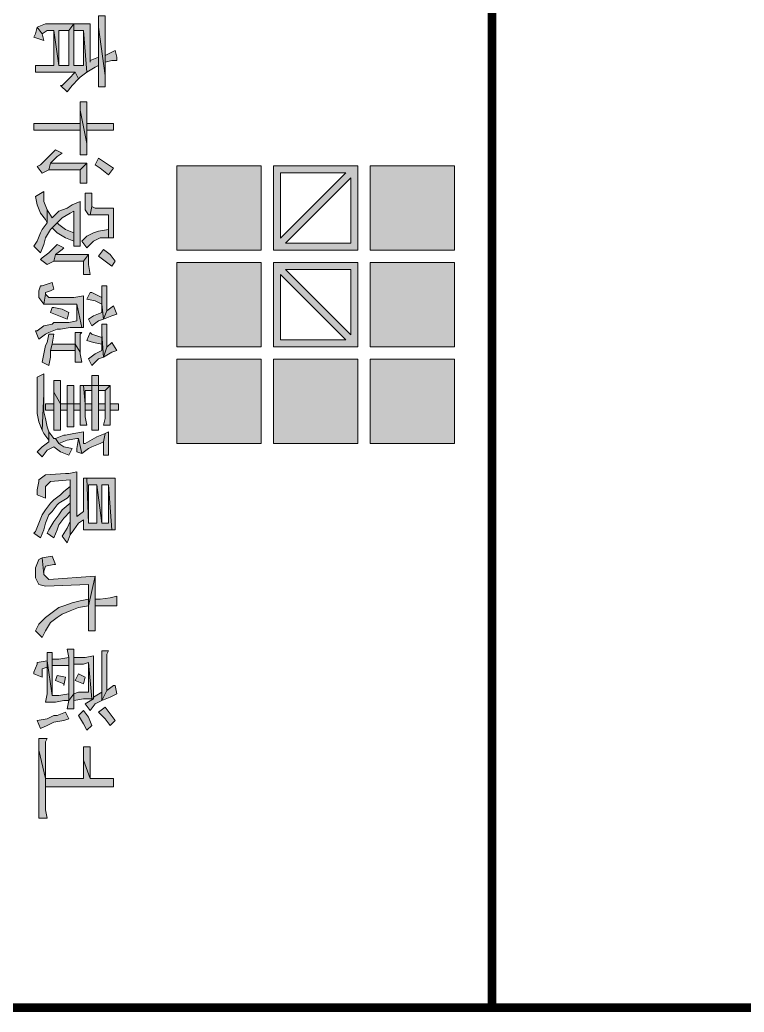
# Model space of a CAD drawing. Extents: x 1332633 to 1595679, y 264824 to 640777.
# Drawn here: x 1521697 to 1523759, y 324908 to 327731 of the extents above; entities that cross this region are included whole.
import ezdxf
from ezdxf.enums import TextEntityAlignment as Align

# ---------------------------------------------------------------- set-up
doc = ezdxf.new("R2010")
doc.units = 0
doc.header["$LTSCALE"] = 1000
doc.header["$MEASUREMENT"] = 0
doc.layers.get('0').update_dxf_attribs({"linetype": 'CONTINUOUS'})
doc.layers.add('_公共_图框', color=4, linetype='CONTINUOUS', lineweight=5)
doc.layers.add('A-Wall(建筑墙)', color=255, linetype='CONTINUOUS')
doc.styles.add('图框文字', font='SIMKAI.TTF')

# ---------------------------------------------------------------- blocks, each defined once
blk = doc.blocks.new('qqwqw')
at = {"lineweight": 0}
h = blk.add_hatch(color=4, dxfattribs=at)
h.paths.add_polyline_path([(-1093.1, 11067.7), (-1093.1, 11048.8), (-1083.7, 11048.8), (-1060.1, 11048.8), (-932.8, 11048.8), (-913.9, 11067.7), (-1060.1, 11067.7), (-1069.5, 11067.7)])
h.paths.add_polyline_path([(-913.9, 11067.7), (-932.8, 11048.8), (-932.8, 10888.4), (-937.5, 10874.3), (-942.2, 10874.3), (-965.8, 10869.6), (-961.1, 10846), (-946.9, 10850.7), (-928, 10855.4), (-913.9, 10874.3), (-913.9, 11025.2), (-913.9, 11039.4)])
h.paths.add_polyline_path([(-1107.3, 11015.8), (-1107.3, 10996.9), (-1097.8, 10996.9), (-1069.5, 10996.9), (-984.6, 10996.9), (-1069.5, 11015.8), (-1079, 11015.8)])
h.paths.add_polyline_path([(-956.3, 11015.8), (-961.1, 11015.8), (-989.4, 11015.8), (-1069.5, 11015.8), (-984.6, 10996.9), (-979.9, 10996.9), (-956.3, 10996.9)])
h.paths.add_polyline_path([(-970.5, 10968.6), (-1083.7, 10968.6), (-1083.7, 10963.9), (-989.4, 10954.5), (-989.4, 10916.7), (-1064.8, 10916.7), (-1083.7, 10902.6), (-989.4, 10897.9), (-989.4, 10883.7), (-970.5, 10883.7), (-970.5, 10893.1), (-970.5, 10916.7), (-970.5, 10940.3), (-970.5, 10945)])
h.paths.add_polyline_path([(-1083.7, 10963.9), (-1083.7, 10940.3), (-1083.7, 10902.6), (-1064.8, 10916.7), (-1064.8, 10954.5), (-989.4, 10954.5)], flags=17)
h.paths.add_polyline_path([(-1083.7, 10902.6), (-1083.7, 10897.9), (-1083.7, 10869.6), (-1064.8, 10869.6), (-1064.8, 10897.9), (-989.4, 10897.9)])
h.paths.add_polyline_path([(-1225.2, 11072.4), (-1244.1, 11067.7), (-1239.3, 11053.5), (-1234.6, 11029.9), (-1220.5, 11006.3), (-1206.3, 10987.5), (-1187.5, 10968.6), (-1168.6, 10949.7), (-1163.9, 10954.5), (-1145, 10968.6), (-1145, 10973.3), (-1163.9, 10982.8), (-1187.5, 11001.6), (-1187.5, 11006.3), (-1201.6, 11025.2), (-1215.8, 11044.1)])
h.paths.add_polyline_path([(-1305.4, 11067.7), (-1310.1, 11053.5), (-1324.2, 11029.9), (-1338.4, 11006.3), (-1347.8, 10996.9), (-1362, 10978), (-1380.8, 10963.9), (-1357.3, 10945), (-1352.5, 10954.5), (-1333.7, 10973.3), (-1319.5, 10996.9), (-1305.4, 11015.8), (-1291.2, 11039.4), (-1281.8, 11058.2)])
h.paths.add_polyline_path([(-1277.1, 10992.2), (-1281.8, 10982.8), (-1291.2, 10959.2), (-1300.7, 10935.6), (-1314.8, 10916.7), (-1329, 10897.9), (-1347.8, 10888.4), (-1310.1, 10888.4), (-1300.7, 10902.6), (-1281.8, 10930.9), (-1277.1, 10940.3), (-1262.9, 10959.2), (-1248.8, 10978), (-1253.5, 10978)])
h.paths.add_polyline_path([(-1220.5, 10935.6), (-1239.3, 10926.2), (-1229.9, 10916.7), (-1220.5, 10897.9), (-1234.6, 10893.1), (-1258.2, 10893.1), (-1286.5, 10888.4), (-1310.1, 10888.4), (-1347.8, 10888.4), (-1343.1, 10883.7), (-1211, 10883.7), (-1211, 10879), (-1201.6, 10855.4), (-1178, 10869.6), (-1182.7, 10879), (-1196.9, 10902.6), (-1206.3, 10916.7)])
h.paths.add_polyline_path([(-1343.1, 10883.7), (-1333.7, 10860.1), (-1324.2, 10864.8), (-1295.9, 10874.3), (-1291.2, 10874.3), (-1267.6, 10874.3), (-1244.1, 10879), (-1211, 10883.7)], flags=17)
h.paths.add_polyline_path([(-1428, 11067.7), (-1446.9, 11053.5), (-1446.9, 11029.9), (-1512.9, 11029.9), (-1531.8, 11025.2), (-1531.8, 10888.4), (-1541.2, 10869.6), (-1527.1, 10855.4), (-1503.5, 10869.6), (-1479.9, 10883.7), (-1512.9, 10883.7), (-1512.9, 10973.3), (-1489.3, 10973.3), (-1475.2, 10973.3), (-1428, 10973.3), (-1512.9, 10987.5), (-1512.9, 11015.8), (-1446.9, 11015.8), (-1428, 11020.5), (-1428, 11044.1)])
h.paths.add_polyline_path([(-1428, 11067.7), (-1531.8, 11067.7), (-1531.8, 11048.8), (-1531.8, 11025.2), (-1512.9, 11029.9), (-1512.9, 11053.5), (-1446.9, 11053.5)], flags=16)
h.paths.add_polyline_path([(-1550.6, 11067.7), (-1574.2, 11053.5), (-1578.9, 11044.1), (-1583.7, 11020.5), (-1593.1, 10987.5), (-1578.9, 10968.6), (-1569.5, 10949.7), (-1574.2, 10926.2), (-1597.8, 10921.4), (-1588.4, 10897.9), (-1578.9, 10902.6), (-1560.1, 10916.7), (-1555.4, 10921.4), (-1550.6, 10949.7), (-1560.1, 10968.6), (-1574.2, 10992.2), (-1569.5, 11011.1), (-1560.1, 11034.6)], flags=16)
h.paths.add_polyline_path([(-1550.6, 11067.7), (-1621.4, 11067.7), (-1621.4, 11048.8), (-1621.4, 11025.2), (-1621.4, 10912), (-1621.4, 10907.3), (-1621.4, 10883.7), (-1621.4, 10855.4), (-1602.5, 10855.4), (-1602.5, 11053.5), (-1574.2, 11053.5)])
h.paths.add_polyline_path([(-1428, 11020.5), (-1446.9, 11015.8), (-1446.9, 10987.5), (-1512.9, 10987.5), (-1428, 10973.3), (-1428, 10992.2)], flags=17)
h.paths.add_polyline_path([(-1475.2, 10973.3), (-1489.3, 10973.3), (-1484.6, 10945), (-1479.9, 10921.4), (-1465.7, 10930.9), (-1470.5, 10949.7)], flags=17)
h.paths.add_polyline_path([(-1432.7, 10963.9), (-1442.2, 10949.7), (-1465.7, 10930.9), (-1479.9, 10921.4), (-1470.5, 10907.3), (-1456.3, 10888.4), (-1442.2, 10874.3), (-1418.6, 10860.1), (-1404.4, 10874.3), (-1418.6, 10883.7), (-1437.4, 10897.9), (-1442.2, 10902.6), (-1461, 10921.4), (-1437.4, 10935.6), (-1418.6, 10945)])
h.paths.add_polyline_path([(-1484.6, 10902.6), (-1494, 10897.9), (-1512.9, 10883.7), (-1479.9, 10883.7)], flags=16)
h.paths.add_polyline_path([(-1805.3, 11081.8), (-1805.3, 11067.7), (-1810.1, 11048.8), (-1791.2, 11048.8), (-1786.5, 11058.2), (-1777, 11077.1), (-1795.9, 11081.8)])
h.paths.add_polyline_path([(-1678, 11048.8), (-1687.4, 11048.8), (-1715.7, 11048.8), (-1791.2, 11048.8), (-1810.1, 11048.8), (-1847.8, 11048.8), (-1711, 11029.9), (-1706.3, 11029.9), (-1678, 11029.9)])
h.paths.add_polyline_path([(-1880.8, 11048.8), (-1880.8, 11029.9), (-1876.1, 11029.9), (-1852.5, 11029.9), (-1819.5, 11029.9), (-1795.9, 11029.9), (-1711, 11029.9), (-1847.8, 11048.8), (-1852.5, 11048.8)])
h.paths.add_polyline_path([(-1795.9, 11029.9), (-1819.5, 11029.9), (-1824.2, 11020.5), (-1838.4, 10996.9), (-1720.4, 10987.5), (-1720.4, 10959.2), (-1819.5, 10959.2), (-1701.6, 10959.2), (-1701.6, 10978), (-1701.6, 11006.3), (-1810.1, 11006.3), (-1805.3, 11006.3)])
h.paths.add_polyline_path([(-1838.4, 10996.9), (-1852.5, 10978), (-1857.2, 10973.3), (-1838.4, 10963.9), (-1838.4, 10893.1), (-1838.4, 10874.3), (-1838.4, 10850.7), (-1819.5, 10850.7), (-1819.5, 10902.6), (-1720.4, 10902.6), (-1819.5, 10916.7), (-1819.5, 10945), (-1720.4, 10945), (-1701.6, 10959.2), (-1819.5, 10959.2), (-1819.5, 10987.5), (-1720.4, 10987.5)])
h.paths.add_polyline_path([(-1857.2, 10973.3), (-1876.1, 10954.5), (-1895, 10940.3), (-1876.1, 10921.4), (-1876.1, 10926.2), (-1857.2, 10945), (-1838.4, 10963.9)])
h.paths.add_polyline_path([(-1701.6, 10959.2), (-1720.4, 10945), (-1720.4, 10916.7), (-1819.5, 10916.7), (-1720.4, 10902.6), (-1720.4, 10883.7), (-1729.9, 10869.6), (-1711, 10855.4), (-1701.6, 10879)], flags=17)
h.paths.add_polyline_path([(-1748.7, 10874.3), (-1739.3, 10846), (-1729.9, 10850.7), (-1711, 10855.4), (-1729.9, 10869.6)])
h.paths.add_polyline_path([(-1984.6, 11072.4), (-2003.4, 11072.4), (-2003.4, 11048.8), (-2003.4, 10996.9), (-1984.6, 10996.9), (-1984.6, 11048.8)])
h.paths.add_polyline_path([(-2111.9, 11072.4), (-2130.8, 11058.2), (-2111.9, 11034.6), (-2102.5, 11020.5), (-2083.6, 11029.9), (-2102.5, 11058.2)])
h.paths.add_polyline_path([(-1923.2, 10996.9), (-1946.8, 10996.9), (-1984.6, 10996.9), (-2003.4, 10996.9), (-2041.2, 10996.9), (-1946.8, 10978), (-1923.2, 10978)])
h.paths.add_polyline_path([(-2154.4, 10996.9), (-2154.4, 10978), (-2144.9, 10978), (-2116.6, 10978), (-2097.8, 10996.9), (-2135.5, 10996.9)])
h.paths.add_polyline_path([(-2074.2, 10996.9), (-2074.2, 10978), (-2064.7, 10978), (-2041.2, 10978), (-2003.4, 10978), (-1984.6, 10978), (-1946.8, 10978), (-2041.2, 10996.9), (-2045.9, 10996.9)])
h.paths.add_polyline_path([(-2097.8, 10996.9), (-2116.6, 10978), (-2116.6, 10893.1), (-2116.6, 10888.4), (-2097.8, 10893.1), (-2097.8, 10959.2), (-2097.8, 10968.6)])
h.paths.add_polyline_path([(-1984.6, 10978), (-2003.4, 10978), (-2003.4, 10879), (-2003.4, 10874.3), (-2003.4, 10846), (-1984.6, 10846), (-1984.6, 10855.4), (-1984.6, 10883.7)])
h.paths.add_polyline_path([(-2069.5, 10926.2), (-2078.9, 10912), (-2097.8, 10893.1), (-2116.6, 10888.4), (-2126.1, 10869.6), (-2107.2, 10855.4), (-2102.5, 10864.8), (-2083.6, 10883.7), (-2078.9, 10888.4), (-2060, 10907.3)])
h.paths.add_polyline_path([(-2376, 11077.1), (-2390.2, 11067.7), (-2376, 11048.8), (-2361.9, 11029.9), (-2343, 11044.1), (-2357.2, 11062.9)])
h.paths.add_polyline_path([(-2225.1, 11072.4), (-2310, 11072.4), (-2310, 11058.2), (-2244, 11058.2), (-2244, 11006.3), (-2220.4, 11011.1), (-2225.1, 11020.5), (-2225.1, 11048.8)])
h.paths.add_polyline_path([(-2310, 11058.2), (-2310, 11034.6), (-2319.4, 11015.8), (-2338.3, 10996.9), (-2319.4, 10982.8), (-2305.3, 10996.9), (-2295.9, 11015.8), (-2291.1, 11029.9), (-2286.4, 11058.2), (-2244, 11058.2)])
h.paths.add_polyline_path([(-2182.7, 11011.1), (-2206.2, 11011.1), (-2220.4, 11011.1), (-2244, 11006.3), (-2244, 11001.6), (-2229.8, 10992.2), (-2182.7, 10992.2)])
h.paths.add_polyline_path([(-2413.8, 11006.3), (-2413.8, 10987.5), (-2404.3, 10987.5), (-2376, 10987.5), (-2357.2, 11001.6), (-2385.5, 11001.6)])
h.paths.add_polyline_path([(-2357.2, 11001.6), (-2376, 10987.5), (-2376, 10902.6), (-2357.2, 10907.3), (-2357.2, 10963.9), (-2357.2, 10978)])
h.paths.add_polyline_path([(-2333.6, 10978), (-2333.6, 10959.2), (-2319.4, 10959.2), (-2234.5, 10959.2), (-2239.3, 10949.7), (-2253.4, 10926.2), (-2267.6, 10912), (-2281.7, 10897.9), (-2286.4, 10893.1), (-2310, 10879), (-2328.9, 10874.3), (-2352.5, 10864.8), (-2333.6, 10846), (-2319.4, 10855.4), (-2295.9, 10864.8), (-2286.4, 10869.6), (-2267.6, 10883.7), (-2229.8, 10883.7), (-2253.4, 10897.9), (-2234.5, 10916.7), (-2225.1, 10940.3), (-2215.7, 10954.5), (-2206.2, 10978), (-2295.9, 10978), (-2305.3, 10978)])
h.paths.add_polyline_path([(-2319.4, 10959.2), (-2310, 10935.6), (-2295.9, 10912), (-2281.7, 10897.9), (-2267.6, 10912), (-2272.3, 10916.7), (-2286.4, 10935.6), (-2295.9, 10959.2), (-2234.5, 10959.2)], flags=16)
h.paths.add_polyline_path([(-2338.3, 10930.9), (-2343, 10926.2), (-2357.2, 10907.3), (-2376, 10902.6), (-2385.5, 10883.7), (-2371.3, 10864.8), (-2366.6, 10869.6), (-2352.5, 10888.4), (-2347.7, 10893.1), (-2328.9, 10912)])
h.paths.add_polyline_path([(-2229.8, 10883.7), (-2267.6, 10883.7), (-2258.1, 10879), (-2239.3, 10864.8), (-2215.7, 10855.4), (-2192.1, 10850.7), (-2177.9, 10874.3), (-2182.7, 10874.3), (-2206.2, 10874.3)])
h.paths.add_polyline_path([(-2630.7, 11081.8), (-2635.5, 11067.7), (-2649.6, 11044.1), (-2621.3, 11053.5), (-2607.2, 11067.7)])
h.paths.add_polyline_path([(-2527, 11081.8), (-2531.7, 11067.7), (-2541.1, 11044.1), (-2517.5, 11053.5), (-2503.4, 11072.4)])
h.paths.add_polyline_path([(-2446.8, 11053.5), (-2456.2, 11053.5), (-2479.8, 11053.5), (-2517.5, 11053.5), (-2541.1, 11044.1), (-2498.7, 11039.4), (-2479.8, 11039.4), (-2470.4, 11039.4), (-2446.8, 11039.4)])
h.paths.add_polyline_path([(-2555.3, 11053.5), (-2560, 11053.5), (-2588.3, 11053.5), (-2621.3, 11053.5), (-2649.6, 11044.1), (-2583.6, 11039.4), (-2578.9, 11039.4), (-2555.3, 11039.4)])
h.paths.add_polyline_path([(-2541.1, 11044.1), (-2545.8, 11029.9), (-2560, 11011.1), (-2541.1, 11001.6), (-2531.7, 11015.8), (-2522.3, 11039.4), (-2498.7, 11039.4)])
h.paths.add_polyline_path([(-2649.6, 11044.1), (-2654.3, 11029.9), (-2673.2, 11011.1), (-2654.3, 11001.6), (-2640.2, 11020.5), (-2630.7, 11039.4), (-2611.9, 11039.4), (-2593, 11039.4), (-2583.6, 11039.4)])
h.paths.add_polyline_path([(-2593, 11039.4), (-2611.9, 11039.4), (-2607.2, 11015.8), (-2602.4, 10996.9), (-2578.9, 11006.3), (-2583.6, 11011.1)])
h.paths.add_polyline_path([(-2498.7, 11039.4), (-2489.2, 11020.5), (-2484.5, 10996.9), (-2465.7, 11006.3), (-2465.7, 11011.1), (-2479.8, 11039.4)])
h.paths.add_polyline_path([(-2475.1, 10987.5), (-2564.7, 10987.5), (-2564.7, 10982.8), (-2498.7, 10968.6), (-2498.7, 10879), (-2498.7, 10874.3), (-2470.4, 10879), (-2479.8, 10888.4), (-2479.8, 10954.5), (-2479.8, 10959.2)])
h.paths.add_polyline_path([(-2564.7, 10982.8), (-2564.7, 10954.5), (-2564.7, 10949.7), (-2569.4, 10921.4), (-2569.4, 10912), (-2578.9, 10888.4), (-2583.6, 10879), (-2597.7, 10860.1), (-2574.1, 10850.7), (-2574.1, 10855.4), (-2560, 10874.3), (-2555.3, 10897.9), (-2550.6, 10902.6), (-2550.6, 10930.9), (-2550.6, 10945), (-2545.8, 10968.6), (-2498.7, 10968.6)])
h.paths.add_polyline_path([(-2663.8, 10982.8), (-2663.8, 10963.9), (-2654.3, 10963.9), (-2630.7, 10963.9), (-2611.9, 10963.9), (-2635.5, 10978), (-2640.2, 10978)])
h.paths.add_polyline_path([(-2578.9, 10982.8), (-2583.6, 10978), (-2607.2, 10978), (-2635.5, 10978), (-2611.9, 10963.9), (-2607.2, 10963.9), (-2578.9, 10963.9)])
h.paths.add_polyline_path([(-2611.9, 10963.9), (-2630.7, 10963.9), (-2630.7, 10893.1), (-2611.9, 10897.9)])
h.paths.add_polyline_path([(-2522.3, 10945), (-2541.1, 10940.3), (-2531.7, 10916.7), (-2522.3, 10893.1), (-2508.1, 10897.9), (-2508.1, 10902.6), (-2512.8, 10926.2)], flags=16)
h.paths.add_polyline_path([(-2583.6, 10902.6), (-2611.9, 10897.9), (-2630.7, 10893.1), (-2649.6, 10893.1), (-2673.2, 10888.4), (-2663.8, 10869.6), (-2640.2, 10874.3), (-2616.6, 10879), (-2607.2, 10883.7), (-2583.6, 10888.4)])
h.paths.add_polyline_path([(-2456.2, 10902.6), (-2460.9, 10893.1), (-2465.7, 10879), (-2470.4, 10879), (-2498.7, 10874.3), (-2479.8, 10860.1), (-2460.9, 10860.1), (-2446.8, 10864.8), (-2446.8, 10869.6), (-2437.4, 10897.9)])
h.paths.add_polyline_path([(-2781.7, 11086.5), (-2800.5, 11086.5), (-2800.5, 11062.9), (-2781.7, 11062.9)])
h.paths.add_polyline_path([(-2843, 11062.9), (-2843, 11044.1), (-2824.1, 11048.8), (-2800.5, 11048.8), (-2781.7, 11048.8), (-2743.9, 11048.8), (-2729.8, 11062.9), (-2781.7, 11062.9), (-2800.5, 11062.9), (-2824.1, 11062.9)])
h.paths.add_polyline_path([(-2729.8, 11062.9), (-2743.9, 11048.8), (-2743.9, 11029.9), (-2781.7, 11029.9), (-2729.8, 11029.9), (-2729.8, 11039.4)])
h.paths.add_polyline_path([(-2927.9, 11058.2), (-2927.9, 11044.1), (-2913.7, 11044.1), (-2890.2, 11044.1), (-2866.6, 11048.8), (-2861.9, 11058.2), (-2876, 11058.2), (-2904.3, 11058.2)])
h.paths.add_polyline_path([(-2866.6, 11048.8), (-2890.2, 11044.1), (-2894.9, 11034.6), (-2904.3, 11011.1), (-2909, 11001.6), (-2923.2, 10982.8), (-2880.7, 10973.3), (-2880.7, 10968.6), (-2885.4, 10940.3), (-2894.9, 10916.7), (-2880.7, 10907.3), (-2871.3, 10930.9), (-2871.3, 10935.6), (-2866.6, 10959.2), (-2861.9, 10987.5), (-2894.9, 10987.5), (-2894.9, 10992.2), (-2876, 11025.2)])
h.paths.add_polyline_path([(-2781.7, 11048.8), (-2800.5, 11048.8), (-2800.5, 11029.9), (-2819.4, 11029.9), (-2781.7, 11029.9)])
h.paths.add_polyline_path([(-2857.1, 11029.9), (-2857.1, 11011.1), (-2843, 11011.1), (-2819.4, 11011.1), (-2800.5, 11011.1), (-2729.8, 11011.1), (-2729.8, 11029.9), (-2781.7, 11029.9), (-2819.4, 11029.9), (-2833.6, 11029.9)])
h.paths.add_polyline_path([(-2701.5, 11029.9), (-2729.8, 11029.9), (-2729.8, 11011.1), (-2701.5, 11011.1)])
h.paths.add_polyline_path([(-2729.8, 11011.1), (-2800.5, 11011.1), (-2743.9, 11011.1), (-2743.9, 10992.2), (-2781.7, 10992.2), (-2729.8, 10987.5)])
h.paths.add_polyline_path([(-2800.5, 11011.1), (-2800.5, 10992.2), (-2781.7, 10992.2), (-2781.7, 11011.1), (-2743.9, 11011.1)], flags=17)
h.paths.add_polyline_path([(-2843, 10996.9), (-2843, 10978), (-2824.1, 10978), (-2800.5, 10978), (-2781.7, 10978), (-2729.8, 10978), (-2729.8, 10987.5), (-2781.7, 10992.2), (-2800.5, 10992.2), (-2819.4, 10992.2)])
h.paths.add_polyline_path([(-2923.2, 10982.8), (-2918.5, 10968.6), (-2909, 10968.6), (-2880.7, 10973.3)], flags=16)
h.paths.add_polyline_path([(-2781.7, 10978), (-2800.5, 10978), (-2800.5, 10959.2), (-2781.7, 10959.2)])
h.paths.add_polyline_path([(-2729.8, 10959.2), (-2748.7, 10959.2), (-2781.7, 10959.2), (-2781.7, 10940.3), (-2777, 10940.3), (-2748.7, 10940.3), (-2729.8, 10940.3)])
h.paths.add_polyline_path([(-2847.7, 10959.2), (-2847.7, 10940.3), (-2824.1, 10940.3), (-2800.5, 10940.3), (-2781.7, 10940.3), (-2781.7, 10959.2), (-2800.5, 10959.2), (-2824.1, 10959.2)])
h.paths.add_polyline_path([(-2909, 10954.5), (-2927.9, 10945), (-2918.5, 10921.4), (-2904.3, 10902.6), (-2913.7, 10883.7), (-2932.6, 10869.6), (-2918.5, 10855.4), (-2904.3, 10869.6), (-2890.2, 10888.4), (-2861.9, 10888.4), (-2880.7, 10902.6), (-2880.7, 10907.3), (-2894.9, 10916.7), (-2904.3, 10930.9)])
h.paths.add_polyline_path([(-2781.7, 10940.3), (-2800.5, 10940.3), (-2800.5, 10921.4), (-2819.4, 10921.4), (-2781.7, 10921.4)])
h.paths.add_polyline_path([(-2857.1, 10921.4), (-2857.1, 10902.6), (-2847.7, 10902.6), (-2824.1, 10902.6), (-2800.5, 10902.6), (-2781.7, 10902.6), (-2748.7, 10902.6), (-2781.7, 10921.4), (-2819.4, 10921.4), (-2828.8, 10921.4)])
h.paths.add_polyline_path([(-2715.6, 10921.4), (-2725.1, 10921.4), (-2748.7, 10921.4), (-2781.7, 10921.4), (-2748.7, 10902.6), (-2739.2, 10902.6), (-2715.6, 10902.6)])
h.paths.add_polyline_path([(-2781.7, 10902.6), (-2800.5, 10902.6), (-2800.5, 10879), (-2781.7, 10879)])
h.paths.add_polyline_path([(-2861.9, 10888.4), (-2890.2, 10888.4), (-2885.4, 10888.4), (-2866.6, 10874.3), (-2857.1, 10869.6), (-2753.4, 10874.3), (-2781.7, 10874.3), (-2805.3, 10874.3), (-2824.1, 10879), (-2847.7, 10883.7)])
h.paths.add_polyline_path([(-2696.8, 10874.3), (-2701.5, 10874.3), (-2729.8, 10874.3), (-2753.4, 10874.3), (-2857.1, 10869.6), (-2833.6, 10860.1), (-2810, 10855.4), (-2781.7, 10855.4), (-2762.8, 10855.4), (-2734.5, 10855.4), (-2706.2, 10855.4)])
h.paths.add_polyline_path([(-2993.9, 11077.1), (-3140.1, 11077.1), (-3140.1, 11067.7), (-3012.8, 11058.2), (-3012.8, 11039.4), (-3121.3, 11039.4), (-3012.8, 11025.2), (-3012.8, 11001.6), (-3121.3, 11001.6), (-2993.9, 10996.9), (-2993.9, 11020.5), (-2993.9, 11044.1), (-2993.9, 11048.8)])
h.paths.add_polyline_path([(-3140.1, 11067.7), (-3140.1, 11044.1), (-3140.1, 11020.5), (-3140.1, 11011.1), (-3140.1, 10987.5), (-3111.8, 10987.5), (-3121.3, 10973.3), (-3140.1, 10959.2), (-3154.3, 10949.7), (-3041.1, 10949.7), (-2998.6, 10949.7), (-3003.4, 10893.1), (-3017.5, 10879), (-3026.9, 10879), (-3050.5, 10879), (-3041.1, 10855.4), (-3026.9, 10855.4), (-3003.4, 10860.1), (-2998.6, 10860.1), (-2984.5, 10879), (-2979.8, 10935.6), (-2979.8, 10945), (-2975.1, 10968.6), (-3102.4, 10968.6), (-3088.2, 10987.5), (-2993.9, 10987.5), (-2993.9, 10996.9), (-3121.3, 11001.6), (-3121.3, 11025.2), (-3012.8, 11025.2), (-3121.3, 11039.4), (-3121.3, 11058.2), (-3012.8, 11058.2)])
h.paths.add_polyline_path([(-3154.3, 10949.7), (-3177.9, 10940.3), (-3159, 10926.2), (-3135.4, 10940.3), (-3116.5, 10949.7), (-3088.2, 10949.7), (-3064.7, 10949.7), (-3041.1, 10949.7)])
h.paths.add_polyline_path([(-3041.1, 10949.7), (-3050.5, 10940.3), (-3064.7, 10916.7), (-3069.4, 10912), (-3088.2, 10897.9), (-3097.7, 10888.4), (-3121.3, 10879), (-3140.1, 10874.3), (-3163.7, 10864.8), (-3149.6, 10846), (-3144.8, 10850.7), (-3121.3, 10860.1), (-3097.7, 10869.6), (-3083.5, 10879), (-3064.7, 10893.1), (-3055.2, 10902.6), (-3041.1, 10921.4), (-3031.6, 10930.9), (-3017.5, 10949.7), (-2998.6, 10949.7)])
h.paths.add_polyline_path([(-3064.7, 10949.7), (-3088.2, 10949.7), (-3107.1, 10930.9), (-3126, 10916.7), (-3140.1, 10912), (-3163.7, 10902.6), (-3149.6, 10883.7), (-3140.1, 10888.4), (-3116.5, 10902.6), (-3097.7, 10916.7), (-3083.5, 10926.2)], flags=16)
h.paths.add_polyline_path([(-3357.1, 11081.8), (-3357.1, 11072.4), (-3357.1, 11053.5), (-3357.1, 11020.5), (-3390.1, 11020.5), (-3338.2, 11020.5), (-3338.2, 11034.6), (-3333.5, 11062.9), (-3328.8, 11081.8), (-3333.5, 11081.8)])
h.paths.add_polyline_path([(-3427.8, 11020.5), (-3427.8, 11001.6), (-3413.7, 11001.6), (-3390.1, 11001.6), (-3357.1, 11001.6), (-3272.2, 11020.5), (-3338.2, 11020.5), (-3390.1, 11020.5), (-3399.5, 11020.5)])
h.paths.add_polyline_path([(-3272.2, 11020.5), (-3357.1, 11001.6), (-3295.8, 11001.6), (-3300.5, 10879), (-3295.8, 10860.1), (-3276.9, 10850.7), (-3248.6, 10850.7), (-3225, 10860.1), (-3220.3, 10869.6), (-3267.5, 10874.3), (-3281.6, 10888.4)])
h.paths.add_polyline_path([(-3357.1, 11001.6), (-3361.8, 10973.3), (-3371.2, 10949.7), (-3380.7, 10926.2), (-3390.1, 10912), (-3404.3, 10893.1), (-3427.8, 10879), (-3446.7, 10869.6), (-3427.8, 10850.7), (-3409, 10860.1), (-3390.1, 10879), (-3376, 10897.9), (-3361.8, 10916.7), (-3357.1, 10930.9), (-3347.7, 10954.5), (-3342.9, 10978), (-3338.2, 11001.6), (-3295.8, 11001.6)])
h.paths.add_polyline_path([(-3239.2, 10907.3), (-3239.2, 10902.6), (-3243.9, 10879), (-3258, 10874.3), (-3267.5, 10874.3), (-3220.3, 10869.6), (-3215.6, 10897.9)])
h.paths.add_polyline_path([(-3607.1, 11081.8), (-3616.5, 11062.9), (-3625.9, 11039.4), (-3597.6, 11053.5), (-3583.5, 11072.4), (-3583.5, 11077.1)])
h.paths.add_polyline_path([(-3682.5, 11077.1), (-3696.7, 11062.9), (-3677.8, 11048.8), (-3659, 11029.9), (-3644.8, 11048.8), (-3663.7, 11062.9)])
h.paths.add_polyline_path([(-3484.4, 11058.2), (-3493.9, 11053.5), (-3517.5, 11053.5), (-3597.6, 11053.5), (-3625.9, 11039.4), (-3522.2, 11039.4), (-3512.7, 11039.4), (-3484.4, 11039.4)])
h.paths.add_polyline_path([(-3625.9, 11039.4), (-3635.4, 11020.5), (-3654.2, 11006.3), (-3635.4, 10992.2), (-3621.2, 11015.8), (-3498.6, 11015.8), (-3616.5, 11015.8), (-3602.4, 11039.4), (-3522.2, 11039.4)])
h.paths.add_polyline_path([(-3498.6, 11015.8), (-3621.2, 11015.8), (-3621.2, 11011.1), (-3517.5, 11001.6), (-3522.2, 10987.5), (-3522.2, 10959.2), (-3503.3, 10959.2), (-3503.3, 10968.6), (-3503.3, 10992.2)])
h.paths.add_polyline_path([(-3696.7, 11011.1), (-3710.8, 10996.9), (-3692, 10987.5), (-3668.4, 10973.3), (-3654.2, 10987.5), (-3673.1, 11001.6)])
h.paths.add_polyline_path([(-3621.2, 11011.1), (-3621.2, 10987.5), (-3625.9, 10959.2), (-3607.1, 10959.2), (-3602.4, 10973.3), (-3602.4, 11001.6), (-3517.5, 11001.6)])
h.paths.add_polyline_path([(-3559.9, 10992.2), (-3578.8, 10987.5), (-3569.3, 10963.9), (-3550.5, 10973.3)], flags=16)
h.paths.add_polyline_path([(-3649.5, 10959.2), (-3649.5, 10940.3), (-3625.9, 10945), (-3607.1, 10959.2), (-3625.9, 10959.2)])
h.paths.add_polyline_path([(-3479.7, 10959.2), (-3503.3, 10959.2), (-3522.2, 10959.2), (-3607.1, 10959.2), (-3625.9, 10945), (-3503.3, 10945), (-3479.7, 10940.3)])
h.paths.add_polyline_path([(-3677.8, 10945), (-3682.5, 10930.9), (-3687.3, 10902.6), (-3696.7, 10883.7), (-3706.1, 10864.8), (-3682.5, 10855.4), (-3677.8, 10883.7), (-3668.4, 10902.6), (-3668.4, 10912), (-3659, 10935.6)])
h.paths.add_polyline_path([(-3625.9, 10945), (-3625.9, 10930.9), (-3630.7, 10907.3), (-3630.7, 10879), (-3607.1, 10883.7), (-3583.5, 10883.7), (-3531.6, 10883.7), (-3512.7, 10883.7), (-3611.8, 10897.9), (-3611.8, 10916.7), (-3607.1, 10945), (-3526.9, 10945), (-3503.3, 10945)])
h.paths.add_polyline_path([(-3503.3, 10945), (-3526.9, 10945), (-3526.9, 10926.2), (-3526.9, 10897.9), (-3536.3, 10897.9), (-3508, 10897.9), (-3508, 10916.7)], flags=16)
h.paths.add_polyline_path([(-3559.9, 10935.6), (-3583.5, 10930.9), (-3578.8, 10930.9), (-3569.3, 10907.3), (-3555.2, 10912)], flags=16)
h.paths.add_polyline_path([(-3489.2, 10897.9), (-3508, 10897.9), (-3536.3, 10897.9), (-3559.9, 10897.9), (-3588.2, 10897.9), (-3611.8, 10897.9), (-3512.7, 10883.7), (-3489.2, 10883.7)])
h.paths.add_polyline_path([(-3512.7, 10883.7), (-3531.6, 10883.7), (-3536.3, 10869.6), (-3559.9, 10869.6), (-3550.5, 10846), (-3545.8, 10846), (-3522.2, 10855.4), (-3517.5, 10855.4)])
h.paths.add_polyline_path([(-3847.6, 11072.4), (-3871.2, 11072.4), (-3871.2, 11067.7), (-3871.2, 11039.4), (-3871.2, 10879), (-3927.8, 10879), (-3847.6, 10879), (-3847.6, 10987.5), (-3795.7, 10987.5), (-3847.6, 11006.3), (-3847.6, 11044.1), (-3847.6, 11048.8)])
h.paths.add_polyline_path([(-3758, 11006.3), (-3767.4, 11006.3), (-3795.7, 11006.3), (-3847.6, 11006.3), (-3795.7, 10987.5), (-3781.6, 10987.5), (-3758, 10987.5)])
h.paths.add_polyline_path([(-3960.8, 10883.7), (-3960.8, 10860.1), (-3951.4, 10860.1), (-3927.8, 10860.1), (-3767.4, 10860.1), (-3847.6, 10879), (-3927.8, 10879), (-3937.2, 10879)])
h.paths.add_polyline_path([(-3734.4, 10883.7), (-3743.9, 10879), (-3767.4, 10879), (-3847.6, 10879), (-3767.4, 10860.1), (-3762.7, 10860.1), (-3734.4, 10860.1)])
at = {"layer": '_公共_图框'}
for points in [[(-2655, 12042.6), (-2895, 12042.6), (-2895, 11802.6), (-2655, 11802.6)], [(-2620, 12042.6), (-2620, 11802.6), (-2380, 11802.6), (-2380, 12042.6)], [(-2105, 11802.6), (-2105, 12042.6), (-2345, 12042.6), (-2345, 11802.6)], [(-2655, 11527.6), (-2655, 11767.6), (-2895, 11767.6), (-2895, 11527.6)], [(-2585.9, 11747.6), (-2400, 11747.6), (-2400, 11647.6), (-2380, 11647.6), (-2380, 11767.6), (-2620, 11767.6), (-2620, 11647.6), (-2600, 11647.6), (-2600, 11733.4), (-2514.1, 11647.6), (-2485.9, 11647.6)], [(-2105, 11767.6), (-2345, 11767.6), (-2345, 11647.6), (-2325, 11647.6), (-2325, 11747.6), (-2139.1, 11747.6), (-2239.1, 11647.6), (-2210.9, 11647.6), (-2125, 11733.4), (-2125, 11647.6), (-2105, 11647.6)], [(-2380, 11647.6), (-2400, 11647.6), (-2400, 11561.7), (-2485.9, 11647.6), (-2514.1, 11647.6), (-2414.1, 11547.6), (-2600, 11547.6), (-2600, 11647.6), (-2620, 11647.6), (-2620, 11527.6), (-2380, 11527.6)], [(-2210.9, 11647.6), (-2239.1, 11647.6), (-2325, 11561.7), (-2325, 11647.6), (-2345, 11647.6), (-2345, 11527.6), (-2105, 11527.6), (-2105, 11647.6), (-2125, 11647.6), (-2125, 11547.6), (-2310.9, 11547.6)], [(-2895, 11252.6), (-2655, 11252.6), (-2655, 11492.6), (-2895, 11492.6)], [(-2380, 11252.6), (-2380, 11492.6), (-2620, 11492.6), (-2620, 11252.6)], [(-2105, 11252.6), (-2105, 11492.6), (-2345, 11492.6), (-2345, 11252.6)]]:
    blk.add_hatch(color=256, dxfattribs=at).paths.add_polyline_path(points)
at = {"color": 4, "lineweight": 0}
for points in [[(-3847.6, 11072.4), (-3871.2, 11072.4), (-3871.2, 11067.7), (-3871.2, 11039.4), (-3871.2, 10879), (-3927.8, 10879), (-3847.6, 10879), (-3847.6, 10987.5), (-3795.7, 10987.5), (-3847.6, 11006.3), (-3847.6, 11044.1), (-3847.6, 11048.8), (-3847.6, 11072.4)], [(-3682.5, 11077.1), (-3696.7, 11062.9), (-3677.8, 11048.8), (-3659, 11029.9), (-3644.8, 11048.8), (-3663.7, 11062.9), (-3682.5, 11077.1)], [(-3607.1, 11081.8), (-3616.5, 11062.9), (-3625.9, 11039.4), (-3597.6, 11053.5), (-3583.5, 11072.4), (-3583.5, 11077.1), (-3607.1, 11081.8)], [(-3357.1, 11081.8), (-3357.1, 11072.4), (-3357.1, 11053.5), (-3357.1, 11020.5), (-3390.1, 11020.5), (-3338.2, 11020.5), (-3338.2, 11034.6), (-3333.5, 11062.9), (-3328.8, 11081.8), (-3333.5, 11081.8), (-3357.1, 11081.8)], [(-3140.1, 11067.7), (-3140.1, 11044.1), (-3140.1, 11020.5), (-3140.1, 11011.1), (-3140.1, 10987.5), (-3111.8, 10987.5), (-3121.3, 10973.3), (-3140.1, 10959.2), (-3154.3, 10949.7), (-3041.1, 10949.7), (-2998.6, 10949.7), (-3003.4, 10893.1), (-3017.5, 10879), (-3026.9, 10879), (-3050.5, 10879), (-3050.5, 10879), (-3041.1, 10855.4), (-3026.9, 10855.4), (-3003.4, 10860.1), (-2998.6, 10860.1), (-2984.5, 10879), (-2979.8, 10935.6), (-2979.8, 10945), (-2975.1, 10968.6), (-3102.4, 10968.6), (-3102.4, 10968.6), (-3088.2, 10987.5), (-2993.9, 10987.5), (-2993.9, 10996.9), (-3121.3, 11001.6), (-3121.3, 11025.2), (-3012.8, 11025.2), (-3121.3, 11039.4), (-3121.3, 11058.2), (-3012.8, 11058.2), (-3140.1, 11067.7)], [(-2993.9, 11077.1), (-3140.1, 11077.1), (-3140.1, 11067.7), (-3012.8, 11058.2), (-3012.8, 11039.4), (-3121.3, 11039.4), (-3012.8, 11025.2), (-3012.8, 11001.6), (-3121.3, 11001.6), (-2993.9, 10996.9), (-2993.9, 11020.5), (-2993.9, 11044.1), (-2993.9, 11048.8), (-2993.9, 11077.1)], [(-2781.7, 11086.5), (-2800.5, 11086.5), (-2800.5, 11062.9), (-2781.7, 11062.9), (-2781.7, 11086.5)], [(-2630.7, 11081.8), (-2635.5, 11067.7), (-2649.6, 11044.1), (-2621.3, 11053.5), (-2607.2, 11067.7), (-2607.2, 11067.7), (-2630.7, 11081.8)], [(-2527, 11081.8), (-2531.7, 11067.7), (-2541.1, 11044.1), (-2517.5, 11053.5), (-2503.4, 11072.4), (-2527, 11081.8)], [(-2376, 11077.1), (-2390.2, 11067.7), (-2376, 11048.8), (-2361.9, 11029.9), (-2343, 11044.1), (-2357.2, 11062.9), (-2376, 11077.1)], [(-2225.1, 11072.4), (-2310, 11072.4), (-2310, 11058.2), (-2244, 11058.2), (-2244, 11006.3), (-2220.4, 11011.1), (-2225.1, 11020.5), (-2225.1, 11048.8), (-2225.1, 11048.8), (-2225.1, 11072.4)], [(-2111.9, 11072.4), (-2130.8, 11058.2), (-2111.9, 11034.6), (-2102.5, 11020.5), (-2083.6, 11029.9), (-2102.5, 11058.2), (-2111.9, 11072.4)], [(-1984.6, 11072.4), (-2003.4, 11072.4), (-2003.4, 11048.8), (-2003.4, 10996.9), (-1984.6, 10996.9), (-1984.6, 11048.8), (-1984.6, 11072.4)], [(-1805.3, 11081.8), (-1805.3, 11067.7), (-1810.1, 11048.8), (-1791.2, 11048.8), (-1786.5, 11058.2), (-1777, 11077.1), (-1795.9, 11081.8), (-1805.3, 11081.8)], [(-3625.9, 11039.4), (-3635.4, 11020.5), (-3654.2, 11006.3), (-3635.4, 10992.2), (-3635.4, 10992.2), (-3621.2, 11015.8), (-3498.6, 11015.8), (-3616.5, 11015.8), (-3616.5, 11015.8), (-3602.4, 11039.4), (-3522.2, 11039.4), (-3625.9, 11039.4)], [(-3484.4, 11058.2), (-3493.9, 11053.5), (-3517.5, 11053.5), (-3597.6, 11053.5), (-3625.9, 11039.4), (-3522.2, 11039.4), (-3512.7, 11039.4), (-3484.4, 11039.4), (-3484.4, 11058.2)], [(-2927.9, 11058.2), (-2927.9, 11044.1), (-2913.7, 11044.1), (-2890.2, 11044.1), (-2866.6, 11048.8), (-2861.9, 11058.2), (-2876, 11058.2), (-2904.3, 11058.2), (-2927.9, 11058.2)], [(-2866.6, 11048.8), (-2890.2, 11044.1), (-2894.9, 11034.6), (-2904.3, 11011.1), (-2909, 11001.6), (-2923.2, 10982.8), (-2880.7, 10973.3), (-2880.7, 10968.6), (-2885.4, 10940.3), (-2894.9, 10916.7), (-2880.7, 10907.3), (-2871.3, 10930.9), (-2871.3, 10935.6), (-2866.6, 10959.2), (-2861.9, 10987.5), (-2894.9, 10987.5), (-2894.9, 10992.2), (-2876, 11025.2), (-2866.6, 11048.8)], [(-2843, 11062.9), (-2843, 11044.1), (-2824.1, 11048.8), (-2800.5, 11048.8), (-2781.7, 11048.8), (-2743.9, 11048.8), (-2729.8, 11062.9), (-2781.7, 11062.9), (-2800.5, 11062.9), (-2824.1, 11062.9), (-2843, 11062.9)], [(-2781.7, 11048.8), (-2800.5, 11048.8), (-2800.5, 11029.9), (-2819.4, 11029.9), (-2781.7, 11029.9), (-2781.7, 11048.8)], [(-2729.8, 11062.9), (-2743.9, 11048.8), (-2743.9, 11029.9), (-2781.7, 11029.9), (-2729.8, 11029.9), (-2729.8, 11039.4), (-2729.8, 11062.9)], [(-2649.6, 11044.1), (-2654.3, 11029.9), (-2673.2, 11011.1), (-2654.3, 11001.6), (-2640.2, 11020.5), (-2630.7, 11039.4), (-2611.9, 11039.4), (-2593, 11039.4), (-2583.6, 11039.4), (-2649.6, 11044.1)], [(-2555.3, 11053.5), (-2560, 11053.5), (-2588.3, 11053.5), (-2621.3, 11053.5), (-2649.6, 11044.1), (-2583.6, 11039.4), (-2578.9, 11039.4), (-2555.3, 11039.4), (-2555.3, 11053.5)], [(-2593, 11039.4), (-2611.9, 11039.4), (-2607.2, 11015.8), (-2602.4, 10996.9), (-2578.9, 11006.3), (-2583.6, 11011.1), (-2593, 11039.4)], [(-2541.1, 11044.1), (-2545.8, 11029.9), (-2560, 11011.1), (-2541.1, 11001.6), (-2531.7, 11015.8), (-2522.3, 11039.4), (-2498.7, 11039.4), (-2541.1, 11044.1)], [(-2446.8, 11053.5), (-2456.2, 11053.5), (-2479.8, 11053.5), (-2517.5, 11053.5), (-2541.1, 11044.1), (-2498.7, 11039.4), (-2479.8, 11039.4), (-2470.4, 11039.4), (-2446.8, 11039.4), (-2446.8, 11053.5)], [(-2498.7, 11039.4), (-2489.2, 11020.5), (-2484.5, 10996.9), (-2465.7, 11006.3), (-2465.7, 11011.1), (-2479.8, 11039.4), (-2498.7, 11039.4)], [(-2310, 11058.2), (-2310, 11034.6), (-2319.4, 11015.8), (-2338.3, 10996.9), (-2319.4, 10982.8), (-2305.3, 10996.9), (-2295.9, 11015.8), (-2291.1, 11029.9), (-2286.4, 11058.2), (-2244, 11058.2), (-2310, 11058.2)], [(-1880.8, 11048.8), (-1880.8, 11029.9), (-1876.1, 11029.9), (-1852.5, 11029.9), (-1819.5, 11029.9), (-1795.9, 11029.9), (-1711, 11029.9), (-1847.8, 11048.8), (-1852.5, 11048.8), (-1880.8, 11048.8)], [(-1678, 11048.8), (-1687.4, 11048.8), (-1715.7, 11048.8), (-1791.2, 11048.8), (-1810.1, 11048.8), (-1847.8, 11048.8), (-1711, 11029.9), (-1706.3, 11029.9), (-1678, 11029.9), (-1678, 11048.8)], [(-3696.7, 11011.1), (-3710.8, 10996.9), (-3692, 10987.5), (-3668.4, 10973.3), (-3654.2, 10987.5), (-3673.1, 11001.6), (-3696.7, 11011.1)], [(-3621.2, 11011.1), (-3621.2, 10987.5), (-3625.9, 10959.2), (-3607.1, 10959.2), (-3602.4, 10973.3), (-3602.4, 11001.6), (-3517.5, 11001.6), (-3621.2, 11011.1)], [(-3498.6, 11015.8), (-3621.2, 11015.8), (-3621.2, 11011.1), (-3517.5, 11001.6), (-3522.2, 10987.5), (-3522.2, 10959.2), (-3503.3, 10959.2), (-3503.3, 10968.6), (-3503.3, 10992.2), (-3498.6, 11015.8)], [(-3427.8, 11020.5), (-3427.8, 11001.6), (-3413.7, 11001.6), (-3390.1, 11001.6), (-3357.1, 11001.6), (-3272.2, 11020.5), (-3338.2, 11020.5), (-3390.1, 11020.5), (-3399.5, 11020.5), (-3427.8, 11020.5)], [(-3272.2, 11020.5), (-3357.1, 11001.6), (-3295.8, 11001.6), (-3300.5, 10879), (-3295.8, 10860.1), (-3276.9, 10850.7), (-3248.6, 10850.7), (-3225, 10860.1), (-3220.3, 10869.6), (-3267.5, 10874.3), (-3267.5, 10874.3), (-3281.6, 10888.4), (-3272.2, 11020.5)], [(-2857.1, 11029.9), (-2857.1, 11011.1), (-2843, 11011.1), (-2819.4, 11011.1), (-2800.5, 11011.1), (-2729.8, 11011.1), (-2729.8, 11029.9), (-2781.7, 11029.9), (-2819.4, 11029.9), (-2833.6, 11029.9), (-2857.1, 11029.9)], [(-2729.8, 11011.1), (-2800.5, 11011.1), (-2743.9, 11011.1), (-2743.9, 10992.2), (-2781.7, 10992.2), (-2729.8, 10987.5), (-2729.8, 11011.1)], [(-2800.5, 11011.1), (-2800.5, 10992.2), (-2781.7, 10992.2), (-2781.7, 11011.1), (-2743.9, 11011.1), (-2800.5, 11011.1)], [(-2701.5, 11029.9), (-2701.5, 11029.9), (-2729.8, 11029.9), (-2729.8, 11011.1), (-2729.8, 11011.1), (-2701.5, 11011.1), (-2701.5, 11029.9)], [(-2182.7, 11011.1), (-2206.2, 11011.1), (-2220.4, 11011.1), (-2244, 11006.3), (-2244, 11001.6), (-2229.8, 10992.2), (-2182.7, 10992.2), (-2182.7, 11011.1)], [(-1795.9, 11029.9), (-1819.5, 11029.9), (-1824.2, 11020.5), (-1838.4, 10996.9), (-1720.4, 10987.5), (-1720.4, 10959.2), (-1819.5, 10959.2), (-1701.6, 10959.2), (-1701.6, 10978), (-1701.6, 11006.3), (-1810.1, 11006.3), (-1805.3, 11006.3), (-1795.9, 11029.9)], [(-3758, 11006.3), (-3767.4, 11006.3), (-3795.7, 11006.3), (-3847.6, 11006.3), (-3795.7, 10987.5), (-3781.6, 10987.5), (-3758, 10987.5), (-3758, 11006.3)], [(-3559.9, 10992.2), (-3578.8, 10987.5), (-3578.8, 10987.5), (-3569.3, 10963.9), (-3550.5, 10973.3), (-3559.9, 10992.2)], [(-3357.1, 11001.6), (-3361.8, 10973.3), (-3371.2, 10949.7), (-3380.7, 10926.2), (-3390.1, 10912), (-3404.3, 10893.1), (-3427.8, 10879), (-3446.7, 10869.6), (-3446.7, 10869.6), (-3427.8, 10850.7), (-3409, 10860.1), (-3390.1, 10879), (-3376, 10897.9), (-3361.8, 10916.7), (-3357.1, 10930.9), (-3347.7, 10954.5), (-3342.9, 10978), (-3338.2, 11001.6), (-3295.8, 11001.6), (-3357.1, 11001.6)], [(-2923.2, 10982.8), (-2918.5, 10968.6), (-2909, 10968.6), (-2880.7, 10973.3), (-2923.2, 10982.8)], [(-2843, 10996.9), (-2843, 10978), (-2824.1, 10978), (-2800.5, 10978), (-2781.7, 10978), (-2729.8, 10978), (-2729.8, 10987.5), (-2781.7, 10992.2), (-2800.5, 10992.2), (-2819.4, 10992.2), (-2843, 10996.9)], [(-2663.8, 10982.8), (-2663.8, 10963.9), (-2654.3, 10963.9), (-2630.7, 10963.9), (-2611.9, 10963.9), (-2635.5, 10978), (-2640.2, 10978), (-2663.8, 10982.8)], [(-2578.9, 10982.8), (-2583.6, 10978), (-2607.2, 10978), (-2635.5, 10978), (-2611.9, 10963.9), (-2607.2, 10963.9), (-2578.9, 10963.9), (-2578.9, 10982.8)], [(-2564.7, 10982.8), (-2564.7, 10954.5), (-2564.7, 10949.7), (-2569.4, 10921.4), (-2569.4, 10912), (-2578.9, 10888.4), (-2583.6, 10879), (-2597.7, 10860.1), (-2574.1, 10850.7), (-2574.1, 10855.4), (-2560, 10874.3), (-2560, 10874.3), (-2555.3, 10897.9), (-2550.6, 10902.6), (-2550.6, 10930.9), (-2550.6, 10945), (-2545.8, 10968.6), (-2498.7, 10968.6), (-2564.7, 10982.8)], [(-2475.1, 10987.5), (-2564.7, 10987.5), (-2564.7, 10982.8), (-2498.7, 10968.6), (-2498.7, 10879), (-2498.7, 10874.3), (-2470.4, 10879), (-2479.8, 10888.4), (-2479.8, 10954.5), (-2479.8, 10959.2), (-2475.1, 10987.5)], [(-2413.8, 11006.3), (-2413.8, 10987.5), (-2404.3, 10987.5), (-2376, 10987.5), (-2357.2, 11001.6), (-2385.5, 11001.6), (-2385.5, 11001.6), (-2413.8, 11006.3)], [(-2357.2, 11001.6), (-2376, 10987.5), (-2376, 10902.6), (-2357.2, 10907.3), (-2357.2, 10963.9), (-2357.2, 10978), (-2357.2, 11001.6)], [(-2154.4, 10996.9), (-2154.4, 10978), (-2144.9, 10978), (-2116.6, 10978), (-2097.8, 10996.9), (-2135.5, 10996.9), (-2154.4, 10996.9)], [(-2097.8, 10996.9), (-2116.6, 10978), (-2116.6, 10893.1), (-2116.6, 10888.4), (-2097.8, 10893.1), (-2097.8, 10959.2), (-2097.8, 10968.6), (-2097.8, 10996.9)], [(-2074.2, 10996.9), (-2074.2, 10978), (-2064.7, 10978), (-2041.2, 10978), (-2003.4, 10978), (-1984.6, 10978), (-1946.8, 10978), (-2041.2, 10996.9), (-2045.9, 10996.9), (-2074.2, 10996.9)], [(-1923.2, 10996.9), (-1946.8, 10996.9), (-1984.6, 10996.9), (-2003.4, 10996.9), (-2041.2, 10996.9), (-1946.8, 10978), (-1923.2, 10978), (-1923.2, 10996.9)], [(-1838.4, 10996.9), (-1852.5, 10978), (-1857.2, 10973.3), (-1838.4, 10963.9), (-1838.4, 10893.1), (-1838.4, 10874.3), (-1838.4, 10850.7), (-1819.5, 10850.7), (-1819.5, 10902.6), (-1720.4, 10902.6), (-1819.5, 10916.7), (-1819.5, 10945), (-1720.4, 10945), (-1701.6, 10959.2), (-1819.5, 10959.2), (-1819.5, 10987.5), (-1720.4, 10987.5), (-1838.4, 10996.9)], [(-3649.5, 10959.2), (-3649.5, 10940.3), (-3625.9, 10945), (-3607.1, 10959.2), (-3625.9, 10959.2), (-3625.9, 10959.2), (-3649.5, 10959.2)], [(-3479.7, 10959.2), (-3479.7, 10959.2), (-3503.3, 10959.2), (-3522.2, 10959.2), (-3607.1, 10959.2), (-3625.9, 10945), (-3503.3, 10945), (-3503.3, 10945), (-3479.7, 10940.3), (-3479.7, 10959.2)], [(-2909, 10954.5), (-2927.9, 10945), (-2927.9, 10945), (-2918.5, 10921.4), (-2918.5, 10921.4), (-2904.3, 10902.6), (-2913.7, 10883.7), (-2932.6, 10869.6), (-2918.5, 10855.4), (-2904.3, 10869.6), (-2890.2, 10888.4), (-2861.9, 10888.4), (-2880.7, 10902.6), (-2880.7, 10907.3), (-2894.9, 10916.7), (-2904.3, 10930.9), (-2909, 10954.5)], [(-2847.7, 10959.2), (-2847.7, 10940.3), (-2824.1, 10940.3), (-2800.5, 10940.3), (-2781.7, 10940.3), (-2781.7, 10959.2), (-2800.5, 10959.2), (-2824.1, 10959.2), (-2847.7, 10959.2)], [(-2781.7, 10978), (-2800.5, 10978), (-2800.5, 10959.2), (-2781.7, 10959.2), (-2781.7, 10978)], [(-2729.8, 10959.2), (-2729.8, 10959.2), (-2748.7, 10959.2), (-2781.7, 10959.2), (-2781.7, 10940.3), (-2777, 10940.3), (-2748.7, 10940.3), (-2729.8, 10940.3), (-2729.8, 10959.2)], [(-2611.9, 10963.9), (-2630.7, 10963.9), (-2630.7, 10893.1), (-2611.9, 10897.9), (-2611.9, 10963.9)], [(-2333.6, 10978), (-2333.6, 10959.2), (-2319.4, 10959.2), (-2234.5, 10959.2), (-2239.3, 10949.7), (-2253.4, 10926.2), (-2267.6, 10912), (-2281.7, 10897.9), (-2286.4, 10893.1), (-2310, 10879), (-2328.9, 10874.3), (-2352.5, 10864.8), (-2333.6, 10846), (-2319.4, 10855.4), (-2295.9, 10864.8), (-2286.4, 10869.6), (-2267.6, 10883.7), (-2229.8, 10883.7), (-2253.4, 10897.9), (-2253.4, 10897.9), (-2234.5, 10916.7), (-2225.1, 10940.3), (-2215.7, 10954.5), (-2206.2, 10978), (-2295.9, 10978), (-2305.3, 10978), (-2333.6, 10978)], [(-2319.4, 10959.2), (-2310, 10935.6), (-2295.9, 10912), (-2281.7, 10897.9), (-2267.6, 10912), (-2272.3, 10916.7), (-2286.4, 10935.6), (-2295.9, 10959.2), (-2234.5, 10959.2), (-2319.4, 10959.2)], [(-1984.6, 10978), (-2003.4, 10978), (-2003.4, 10879), (-2003.4, 10874.3), (-2003.4, 10846), (-1984.6, 10846), (-1984.6, 10855.4), (-1984.6, 10883.7), (-1984.6, 10978)], [(-1857.2, 10973.3), (-1876.1, 10954.5), (-1895, 10940.3), (-1876.1, 10921.4), (-1876.1, 10926.2), (-1857.2, 10945), (-1838.4, 10963.9), (-1857.2, 10973.3)], [(-1701.6, 10959.2), (-1720.4, 10945), (-1720.4, 10916.7), (-1819.5, 10916.7), (-1720.4, 10902.6), (-1720.4, 10883.7), (-1729.9, 10869.6), (-1711, 10855.4), (-1701.6, 10879), (-1701.6, 10959.2)], [(-3677.8, 10945), (-3682.5, 10930.9), (-3687.3, 10902.6), (-3696.7, 10883.7), (-3706.1, 10864.8), (-3706.1, 10864.8), (-3682.5, 10855.4), (-3682.5, 10855.4), (-3677.8, 10883.7), (-3668.4, 10902.6), (-3668.4, 10912), (-3659, 10935.6), (-3677.8, 10945)], [(-3625.9, 10945), (-3625.9, 10930.9), (-3630.7, 10907.3), (-3630.7, 10879), (-3607.1, 10883.7), (-3583.5, 10883.7), (-3531.6, 10883.7), (-3512.7, 10883.7), (-3611.8, 10897.9), (-3611.8, 10916.7), (-3607.1, 10945), (-3526.9, 10945), (-3503.3, 10945), (-3625.9, 10945)], [(-3559.9, 10935.6), (-3583.5, 10930.9), (-3578.8, 10930.9), (-3569.3, 10907.3), (-3555.2, 10912), (-3555.2, 10912), (-3559.9, 10935.6)], [(-3503.3, 10945), (-3526.9, 10945), (-3526.9, 10926.2), (-3526.9, 10897.9), (-3536.3, 10897.9), (-3508, 10897.9), (-3508, 10916.7), (-3503.3, 10945)], [(-3154.3, 10949.7), (-3177.9, 10940.3), (-3159, 10926.2), (-3159, 10926.2), (-3135.4, 10940.3), (-3116.5, 10949.7), (-3088.2, 10949.7), (-3064.7, 10949.7), (-3041.1, 10949.7), (-3154.3, 10949.7)], [(-3041.1, 10949.7), (-3050.5, 10940.3), (-3064.7, 10916.7), (-3069.4, 10912), (-3088.2, 10897.9), (-3097.7, 10888.4), (-3121.3, 10879), (-3140.1, 10874.3), (-3163.7, 10864.8), (-3149.6, 10846), (-3144.8, 10850.7), (-3121.3, 10860.1), (-3097.7, 10869.6), (-3083.5, 10879), (-3064.7, 10893.1), (-3055.2, 10902.6), (-3041.1, 10921.4), (-3031.6, 10930.9), (-3017.5, 10949.7), (-2998.6, 10949.7), (-3041.1, 10949.7)], [(-3064.7, 10949.7), (-3088.2, 10949.7), (-3088.2, 10949.7), (-3107.1, 10930.9), (-3126, 10916.7), (-3140.1, 10912), (-3163.7, 10902.6), (-3149.6, 10883.7), (-3140.1, 10888.4), (-3116.5, 10902.6), (-3116.5, 10902.6), (-3097.7, 10916.7), (-3083.5, 10926.2), (-3064.7, 10949.7)], [(-2781.7, 10940.3), (-2800.5, 10940.3), (-2800.5, 10921.4), (-2819.4, 10921.4), (-2781.7, 10921.4), (-2781.7, 10940.3)], [(-2522.3, 10945), (-2541.1, 10940.3), (-2531.7, 10916.7), (-2531.7, 10916.7), (-2522.3, 10893.1), (-2508.1, 10897.9), (-2508.1, 10902.6), (-2512.8, 10926.2), (-2522.3, 10945)], [(-2338.3, 10930.9), (-2343, 10926.2), (-2357.2, 10907.3), (-2376, 10902.6), (-2385.5, 10883.7), (-2371.3, 10864.8), (-2366.6, 10869.6), (-2352.5, 10888.4), (-2347.7, 10893.1), (-2328.9, 10912), (-2338.3, 10930.9)], [(-2069.5, 10926.2), (-2078.9, 10912), (-2097.8, 10893.1), (-2116.6, 10888.4), (-2126.1, 10869.6), (-2107.2, 10855.4), (-2102.5, 10864.8), (-2083.6, 10883.7), (-2078.9, 10888.4), (-2060, 10907.3), (-2069.5, 10926.2)], [(-3489.2, 10897.9), (-3508, 10897.9), (-3536.3, 10897.9), (-3559.9, 10897.9), (-3588.2, 10897.9), (-3611.8, 10897.9), (-3512.7, 10883.7), (-3489.2, 10883.7), (-3489.2, 10897.9)], [(-3239.2, 10907.3), (-3239.2, 10902.6), (-3243.9, 10879), (-3258, 10874.3), (-3267.5, 10874.3), (-3220.3, 10869.6), (-3215.6, 10897.9), (-3215.6, 10897.9), (-3239.2, 10907.3)], [(-2857.1, 10921.4), (-2857.1, 10902.6), (-2847.7, 10902.6), (-2824.1, 10902.6), (-2800.5, 10902.6), (-2781.7, 10902.6), (-2748.7, 10902.6), (-2781.7, 10921.4), (-2819.4, 10921.4), (-2828.8, 10921.4), (-2857.1, 10921.4)], [(-2781.7, 10902.6), (-2800.5, 10902.6), (-2800.5, 10879), (-2781.7, 10879), (-2781.7, 10902.6)], [(-2715.6, 10921.4), (-2725.1, 10921.4), (-2748.7, 10921.4), (-2781.7, 10921.4), (-2748.7, 10902.6), (-2739.2, 10902.6), (-2715.6, 10902.6), (-2715.6, 10921.4)], [(-2583.6, 10902.6), (-2611.9, 10897.9), (-2630.7, 10893.1), (-2649.6, 10893.1), (-2673.2, 10888.4), (-2663.8, 10869.6), (-2640.2, 10874.3), (-2616.6, 10879), (-2607.2, 10883.7), (-2583.6, 10888.4), (-2583.6, 10902.6)], [(-2456.2, 10902.6), (-2460.9, 10893.1), (-2465.7, 10879), (-2470.4, 10879), (-2498.7, 10874.3), (-2479.8, 10860.1), (-2460.9, 10860.1), (-2446.8, 10864.8), (-2446.8, 10869.6), (-2437.4, 10897.9), (-2456.2, 10902.6)], [(-3960.8, 10883.7), (-3960.8, 10860.1), (-3951.4, 10860.1), (-3927.8, 10860.1), (-3767.4, 10860.1), (-3847.6, 10879), (-3927.8, 10879), (-3937.2, 10879), (-3960.8, 10883.7)], [(-3734.4, 10883.7), (-3743.9, 10879), (-3767.4, 10879), (-3847.6, 10879), (-3767.4, 10860.1), (-3762.7, 10860.1), (-3734.4, 10860.1), (-3734.4, 10883.7)], [(-3512.7, 10883.7), (-3531.6, 10883.7), (-3536.3, 10869.6), (-3559.9, 10869.6), (-3550.5, 10846), (-3545.8, 10846), (-3522.2, 10855.4), (-3517.5, 10855.4), (-3512.7, 10883.7)], [(-2861.9, 10888.4), (-2890.2, 10888.4), (-2885.4, 10888.4), (-2866.6, 10874.3), (-2857.1, 10869.6), (-2753.4, 10874.3), (-2781.7, 10874.3), (-2805.3, 10874.3), (-2824.1, 10879), (-2847.7, 10883.7), (-2861.9, 10888.4)], [(-2696.8, 10874.3), (-2701.5, 10874.3), (-2729.8, 10874.3), (-2753.4, 10874.3), (-2753.4, 10874.3), (-2857.1, 10869.6), (-2833.6, 10860.1), (-2810, 10855.4), (-2781.7, 10855.4), (-2762.8, 10855.4), (-2734.5, 10855.4), (-2706.2, 10855.4), (-2696.8, 10874.3)], [(-2229.8, 10883.7), (-2267.6, 10883.7), (-2258.1, 10879), (-2239.3, 10864.8), (-2215.7, 10855.4), (-2192.1, 10850.7), (-2192.1, 10850.7), (-2177.9, 10874.3), (-2182.7, 10874.3), (-2206.2, 10874.3), (-2229.8, 10883.7)], [(-1748.7, 10874.3), (-1748.7, 10874.3), (-1739.3, 10846), (-1729.9, 10850.7), (-1711, 10855.4), (-1729.9, 10869.6), (-1748.7, 10874.3)]]:
    blk.add_lwpolyline(points, dxfattribs=at)
at = {"layer": '_公共_图框'}
for p, q in [((-2400, 11747.6), (-2585.9, 11747.6)), ((-2585.9, 11747.6), (-2400, 11561.7)), ((-2400, 11561.7), (-2400, 11747.6)), ((-2325, 11747.6), (-2325, 11561.7)), ((-2139.1, 11747.6), (-2325, 11747.6)), ((-2139.1, 11747.6), (-2325, 11561.7)), ((-2600, 11733.4), (-2414.1, 11547.6)), ((-2600, 11733.4), (-2600, 11547.6)), ((-2125, 11733.4), (-2310.9, 11547.6)), ((-2125, 11547.6), (-2125, 11733.4)), ((-2600, 11547.6), (-2414.1, 11547.6)), ((-2310.9, 11547.6), (-2125, 11547.6))]:
    blk.add_line(p, q, dxfattribs=at)
at = {"layer": '_公共_图框', "const_width": 25}
for points in [[(-4500, 29200), (-4500, 500)], [(-4500, 12150), (-500, 12150)]]:
    blk.add_lwpolyline(points, dxfattribs=at)
at = {"layer": '_公共_图框'}
for points in [[(-2895, 11802.6), (-2655, 11802.6), (-2655, 12042.6), (-2895, 12042.6)], [(-2620, 11802.6), (-2380, 11802.6), (-2380, 12042.6), (-2620, 12042.6)], [(-2345, 11802.6), (-2105, 11802.6), (-2105, 12042.6), (-2345, 12042.6)], [(-2895, 11527.6), (-2655, 11527.6), (-2655, 11767.6), (-2895, 11767.6)], [(-2620, 11527.6), (-2380, 11527.6), (-2380, 11767.6), (-2620, 11767.6)], [(-2345, 11527.6), (-2105, 11527.6), (-2105, 11767.6), (-2345, 11767.6)], [(-2895, 11252.6), (-2655, 11252.6), (-2655, 11492.6), (-2895, 11492.6)], [(-2620, 11252.6), (-2380, 11252.6), (-2380, 11492.6), (-2620, 11492.6)], [(-2345, 11252.6), (-2105, 11252.6), (-2105, 11492.6), (-2345, 11492.6)]]:
    blk.add_lwpolyline(points, close=True, dxfattribs=at)
at = {"layer": '_公共_图框', "style": '图框文字'}
for tag, height, p in [('建设单位', 250, (-2500, 19150)), ('合作单位', 250, (-2527, 16841.6)), ('项目名称', 250, (-2500, 15150)), ('项目编号', 250, (-2500, 13150)), ('建筑', 175, (-1300, 2800)), ('方案深化', 175, (-1300, 2450)), ('1:100', 175, (-1300, 2100)), ('20090705', 175, (-1300, 1750)), ('图号', 175, (-1300, 1225))]:
    blk.add_attdef(tag, text='', height=height, dxfattribs=at).set_placement(p, align=Align.MIDDLE_CENTER)

msp = doc.modelspace()

# ---------------------------------------------------------------- block references
at = {"layer": 'A-Wall(建筑墙)', "xscale": -1, "rotation": 270}
msp.add_blockref('qqwqw', (1510891.4, 329420.9, 0), dxfattribs=at)

doc.saveas('drawing.dxf')
